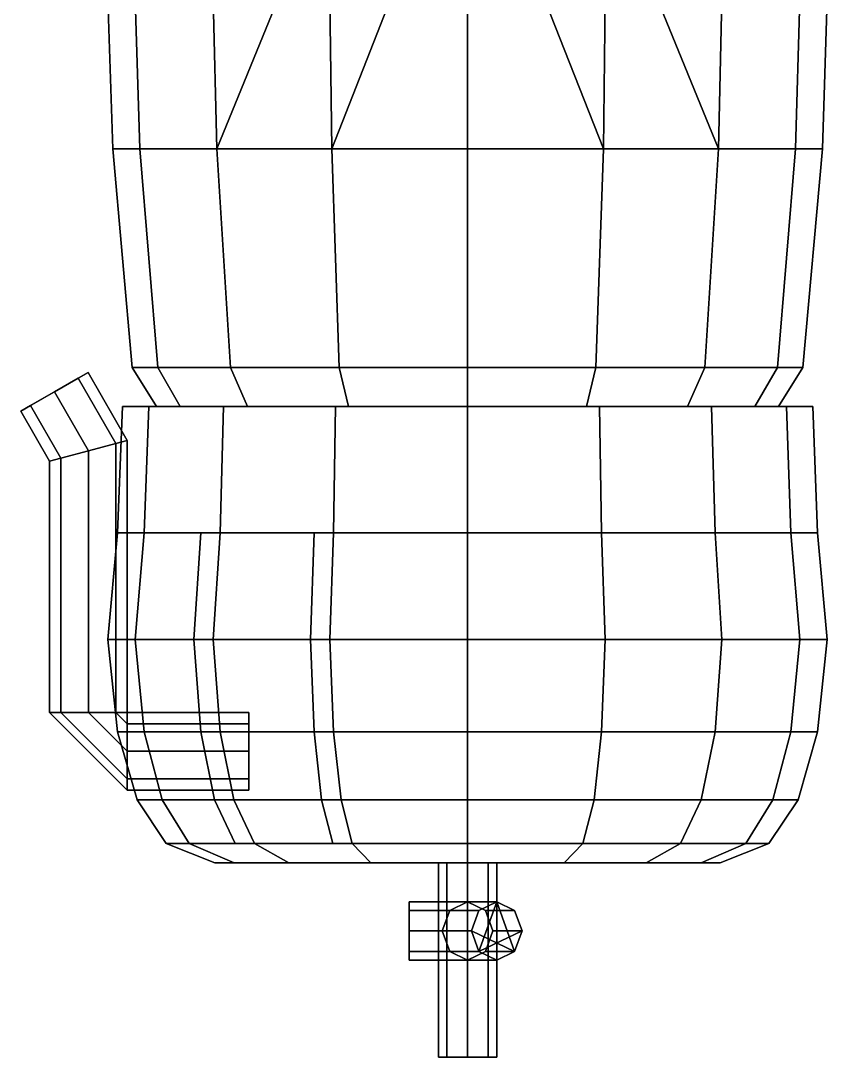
# Model space of a CAD drawing. Header units: millimetres. Extents: x -6.8 to 6.8, y -4.9 to 6.5.
# Drawn here: x -0.919 to 0.74, y -4.94 to -2.806 of the extents above; entities that cross this region are included whole.
import ezdxf

# ---------------------------------------------------------------- set-up
doc = ezdxf.new("R2010")
doc.units = ezdxf.units.MM
doc.layers.add('engine', color=2, linetype='Continuous')
doc.layers.add('prop', color=1, linetype='Continuous')

msp = doc.modelspace()

# ---------------------------------------------------------------- linework, layer by layer
for points in [[(-0.5162, -3.07, 0.5462), (-0.2794, -3.07, 0.7044), (-0.15, -2.74, 0.79), (-0.39, -2.76, 0.5533)], [(-0.2794, -3.07, 0.7044), (0, -3.07, 0.76), (0, -2.76, 0.77), (-0.15, -2.74, 0.79)], [(0, -3.07, 0.76), (0.2794, -3.07, 0.7044), (0.15, -2.74, 0.79), (0, -2.76, 0.77)], [(0.2794, -3.07, 0.7044), (0.5162, -3.07, 0.5462), (0.39, -2.76, 0.5533), (0.15, -2.74, 0.79)], [(-0.6744, -3.07, -0.2494), (-0.73, -3.07, 0.03), (-0.74, -2.76, 0.03), (-0.6837, -2.76, -0.2532)], [(-0.73, -3.07, 0.03), (-0.6744, -3.07, 0.3094), (-0.6837, -2.76, 0.3132), (-0.74, -2.76, 0.03)], [(-0.5162, -3.07, -0.4862), (-0.6744, -3.07, -0.2494), (-0.6837, -2.76, -0.2532), (-0.5233, -2.76, -0.4933)], [(-0.6744, -3.07, 0.3094), (-0.5162, -3.07, 0.5462), (-0.39, -2.76, 0.5533), (-0.6837, -2.76, 0.3132)], [(-0.2794, -3.07, -0.6444), (-0.5162, -3.07, -0.4862), (-0.5233, -2.76, -0.4933), (-0.2832, -2.76, -0.6537)], [(0, -3.07, -0.7), (-0.2794, -3.07, -0.6444), (-0.2832, -2.76, -0.6537), (0, -2.76, -0.71)], [(0.2794, -3.07, -0.6444), (0, -3.07, -0.7), (0, -2.76, -0.71), (0.2832, -2.76, -0.6537)], [(0.5162, -3.07, -0.4862), (0.2794, -3.07, -0.6444), (0.2832, -2.76, -0.6537), (0.5233, -2.76, -0.4933)], [(0.5162, -3.07, 0.5462), (0.6744, -3.07, 0.3094), (0.6837, -2.76, 0.3132), (0.39, -2.76, 0.5533)], [(0.6744, -3.07, -0.2494), (0.5162, -3.07, -0.4862), (0.5233, -2.76, -0.4933), (0.6837, -2.76, -0.2532)], [(0.73, -3.07, 0.03), (0.6744, -3.07, -0.2494), (0.6837, -2.76, -0.2532), (0.74, -2.76, 0.03)], [(0.6744, -3.07, 0.3094), (0.73, -3.07, 0.03), (0.74, -2.76, 0.03), (0.6837, -2.76, 0.3132)], [(-0.6375, -3.52, -0.2341), (-0.69, -3.52, 0.03), (-0.73, -3.07, 0.03), (-0.6744, -3.07, -0.2494)], [(-0.69, -3.52, 0.03), (-0.6375, -3.52, 0.2941), (-0.6744, -3.07, 0.3094), (-0.73, -3.07, 0.03)], [(-0.4879, -3.52, -0.4579), (-0.6375, -3.52, -0.2341), (-0.6744, -3.07, -0.2494), (-0.5162, -3.07, -0.4862)], [(-0.6375, -3.52, 0.2941), (-0.4879, -3.52, 0.5179), (-0.5162, -3.07, 0.5462), (-0.6744, -3.07, 0.3094)], [(-0.2641, -3.52, -0.6075), (-0.4879, -3.52, -0.4579), (-0.5162, -3.07, -0.4862), (-0.2794, -3.07, -0.6444)], [(-0.4879, -3.52, 0.5179), (-0.2641, -3.52, 0.6675), (-0.2794, -3.07, 0.7044), (-0.5162, -3.07, 0.5462)], [(0, -3.52, -0.66), (-0.2641, -3.52, -0.6075), (-0.2794, -3.07, -0.6444), (0, -3.07, -0.7)], [(-0.2641, -3.52, 0.6675), (0, -3.52, 0.72), (0, -3.07, 0.76), (-0.2794, -3.07, 0.7044)], [(0.2641, -3.52, -0.6075), (0, -3.52, -0.66), (0, -3.07, -0.7), (0.2794, -3.07, -0.6444)], [(0, -3.52, 0.72), (0.2641, -3.52, 0.6675), (0.2794, -3.07, 0.7044), (0, -3.07, 0.76)], [(0.4879, -3.52, -0.4579), (0.2641, -3.52, -0.6075), (0.2794, -3.07, -0.6444), (0.5162, -3.07, -0.4862)], [(0.2641, -3.52, 0.6675), (0.4879, -3.52, 0.5179), (0.5162, -3.07, 0.5462), (0.2794, -3.07, 0.7044)], [(0.6375, -3.52, -0.2341), (0.4879, -3.52, -0.4579), (0.5162, -3.07, -0.4862), (0.6744, -3.07, -0.2494)], [(0.4879, -3.52, 0.5179), (0.6375, -3.52, 0.2941), (0.6744, -3.07, 0.3094), (0.5162, -3.07, 0.5462)], [(0.69, -3.52, 0.03), (0.6375, -3.52, -0.2341), (0.6744, -3.07, -0.2494), (0.73, -3.07, 0.03)], [(0.6375, -3.52, 0.2941), (0.69, -3.52, 0.03), (0.73, -3.07, 0.03), (0.6744, -3.07, 0.3094)], [(-0.5913, -3.6, -0.2149), (-0.64, -3.6, 0.03), (-0.69, -3.52, 0.03), (-0.6375, -3.52, -0.2341)], [(-0.64, -3.6, 0.03), (-0.5913, -3.6, 0.2749), (-0.6375, -3.52, 0.2941), (-0.69, -3.52, 0.03)], [(-0.4525, -3.6, -0.4225), (-0.5913, -3.6, -0.2149), (-0.6375, -3.52, -0.2341), (-0.4879, -3.52, -0.4579)], [(-0.5913, -3.6, 0.2749), (-0.4525, -3.6, 0.4825), (-0.4879, -3.52, 0.5179), (-0.6375, -3.52, 0.2941)], [(-0.2449, -3.6, -0.5613), (-0.4525, -3.6, -0.4225), (-0.4879, -3.52, -0.4579), (-0.2641, -3.52, -0.6075)], [(-0.4525, -3.6, 0.4825), (-0.2449, -3.6, 0.6213), (-0.2641, -3.52, 0.6675), (-0.4879, -3.52, 0.5179)], [(0, -3.6, -0.61), (-0.2449, -3.6, -0.5613), (-0.2641, -3.52, -0.6075), (0, -3.52, -0.66)], [(-0.2449, -3.6, 0.6213), (0, -3.6, 0.67), (0, -3.52, 0.72), (-0.2641, -3.52, 0.6675)], [(0.2449, -3.6, -0.5613), (0, -3.6, -0.61), (0, -3.52, -0.66), (0.2641, -3.52, -0.6075)], [(0, -3.6, 0.67), (0.2449, -3.6, 0.6213), (0.2641, -3.52, 0.6675), (0, -3.52, 0.72)], [(0.4525, -3.6, -0.4225), (0.2449, -3.6, -0.5613), (0.2641, -3.52, -0.6075), (0.4879, -3.52, -0.4579)], [(0.2449, -3.6, 0.6213), (0.4525, -3.6, 0.4825), (0.4879, -3.52, 0.5179), (0.2641, -3.52, 0.6675)], [(0.5913, -3.6, -0.2149), (0.4525, -3.6, -0.4225), (0.4879, -3.52, -0.4579), (0.6375, -3.52, -0.2341)], [(0.4525, -3.6, 0.4825), (0.5913, -3.6, 0.2749), (0.6375, -3.52, 0.2941), (0.4879, -3.52, 0.5179)], [(0.64, -3.6, 0.03), (0.5913, -3.6, -0.2149), (0.6375, -3.52, -0.2341), (0.69, -3.52, 0.03)], [(0.5913, -3.6, 0.2749), (0.64, -3.6, 0.03), (0.69, -3.52, 0.03), (0.6375, -3.52, 0.2941)], [(-0.9193, -3.61, -0.2), (-0.801, -3.5417, -0.1434), (-0.7807, -3.53, -0.2), (-0.899, -3.5983, -0.2566)], [(-0.899, -3.5983, -0.1434), (-0.85, -3.57, -0.12), (-0.801, -3.5417, -0.1434), (-0.9193, -3.61, -0.2)], [(-0.899, -3.5983, -0.2566), (-0.7807, -3.53, -0.2), (-0.801, -3.5417, -0.2566), (-0.85, -3.57, -0.28)], [(-0.801, -3.5417, -0.1434), (-0.85, -3.57, -0.12), (-0.78, -3.6912, -0.12), (-0.7234, -3.6761, -0.1434)], [(-0.85, -3.57, -0.28), (-0.801, -3.5417, -0.2566), (-0.7234, -3.6761, -0.2566), (-0.78, -3.6912, -0.28)], [(-0.7807, -3.53, -0.2), (-0.801, -3.5417, -0.1434), (-0.7234, -3.6761, -0.1434), (-0.7, -3.67, -0.2)], [(-0.801, -3.5417, -0.2566), (-0.7807, -3.53, -0.2), (-0.7, -3.67, -0.2), (-0.7234, -3.6761, -0.2566)], [(-0.85, -3.57, -0.12), (-0.899, -3.5983, -0.1434), (-0.8366, -3.7064, -0.1434), (-0.78, -3.6912, -0.12)], [(-0.899, -3.5983, -0.2566), (-0.85, -3.57, -0.28), (-0.78, -3.6912, -0.28), (-0.8366, -3.7064, -0.2566)], [(-0.899, -3.5983, -0.1434), (-0.9193, -3.61, -0.2), (-0.86, -3.7127, -0.2), (-0.8366, -3.7064, -0.1434)], [(-0.9193, -3.61, -0.2), (-0.899, -3.5983, -0.2566), (-0.8366, -3.7064, -0.2566), (-0.86, -3.7127, -0.2)], [(-0.7, -3.67, -0.2), (-0.7234, -3.6761, -0.1434), (-0.7234, -4.23, -0.1434), (-0.7, -4.23, -0.2)], [(-0.7234, -3.6761, -0.2566), (-0.7, -3.67, -0.2), (-0.7, -4.23, -0.2), (-0.7234, -4.23, -0.2566)], [(-0.78, -3.6912, -0.12), (-0.8366, -3.7064, -0.1434), (-0.8366, -4.23, -0.1434), (-0.78, -4.23, -0.12)], [(-0.8366, -3.7064, -0.2566), (-0.78, -3.6912, -0.28), (-0.78, -4.23, -0.28), (-0.8366, -4.23, -0.2566)], [(-0.7234, -3.6761, -0.1434), (-0.78, -3.6912, -0.12), (-0.78, -4.23, -0.12), (-0.7234, -4.23, -0.1434)], [(-0.78, -3.6912, -0.28), (-0.7234, -3.6761, -0.2566), (-0.7234, -4.23, -0.2566), (-0.78, -4.23, -0.28)], [(-0.8366, -3.7064, -0.1434), (-0.86, -3.7127, -0.2), (-0.86, -4.23, -0.2), (-0.8366, -4.23, -0.1434)], [(-0.86, -3.7127, -0.2), (-0.8366, -3.7064, -0.2566), (-0.8366, -4.23, -0.2566), (-0.86, -4.23, -0.2)], [(-0.8366, -4.23, -0.1434), (-0.86, -4.23, -0.2), (-0.7, -4.39, -0.2), (-0.7, -4.3666, -0.1434)], [(-0.86, -4.23, -0.2), (-0.8366, -4.23, -0.2566), (-0.7, -4.3666, -0.2566), (-0.7, -4.39, -0.2)], [(-0.78, -4.23, -0.12), (-0.8366, -4.23, -0.1434), (-0.7, -4.3666, -0.1434), (-0.7, -4.31, -0.12)], [(-0.8366, -4.23, -0.2566), (-0.78, -4.23, -0.28), (-0.7, -4.31, -0.28), (-0.7, -4.3666, -0.2566)], [(-0.7234, -4.23, -0.1434), (-0.78, -4.23, -0.12), (-0.7, -4.31, -0.12), (-0.7, -4.2534, -0.1434)], [(-0.78, -4.23, -0.28), (-0.7234, -4.23, -0.2566), (-0.7, -4.2534, -0.2566), (-0.7, -4.31, -0.28)], [(-0.7, -4.23, -0.2), (-0.7234, -4.23, -0.1434), (-0.7, -4.2534, -0.1434), (-0.7, -4.23, -0.2)], [(-0.7234, -4.23, -0.2566), (-0.7, -4.23, -0.2), (-0.7, -4.23, -0.2), (-0.7, -4.2534, -0.2566)], [(-0.7, -4.23, -0.2), (-0.7, -4.2534, -0.1434), (-0.45, -4.2534, -0.1434), (-0.45, -4.23, -0.2)], [(-0.7, -4.2534, -0.2566), (-0.7, -4.23, -0.2), (-0.45, -4.23, -0.2), (-0.45, -4.2534, -0.2566)], [(-0.7, -4.2534, -0.1434), (-0.7, -4.31, -0.12), (-0.45, -4.31, -0.12), (-0.45, -4.2534, -0.1434)], [(-0.7, -4.31, -0.28), (-0.7, -4.2534, -0.2566), (-0.45, -4.2534, -0.2566), (-0.45, -4.31, -0.28)], [(-0.7, -4.31, -0.12), (-0.7, -4.3666, -0.1434), (-0.45, -4.3666, -0.1434), (-0.45, -4.31, -0.12)], [(-0.7, -4.3666, -0.2566), (-0.7, -4.31, -0.28), (-0.45, -4.31, -0.28), (-0.45, -4.3666, -0.2566)], [(-0.7, -4.3666, -0.1434), (-0.7, -4.39, -0.2), (-0.45, -4.39, -0.2), (-0.45, -4.3666, -0.1434)], [(-0.7, -4.39, -0.2), (-0.7, -4.3666, -0.2566), (-0.45, -4.3666, -0.2566), (-0.45, -4.39, -0.2)]]:
    msp.add_3dface(points)
at = {"layer": 'engine'}
for points in [[(-0.656, -3.6, 0.2917), (-0.71, -3.6, 0.02), (-0.72, -3.86, 0.02), (-0.6652, -3.86, 0.2955)], [(-0.71, -3.6, 0.02), (-0.656, -3.6, -0.2517), (-0.6652, -3.86, -0.2555), (-0.72, -3.86, 0.02)], [(-0.5913, -3.6, 0.2749), (-0.64, -3.6, 0.03), (-0.71, -3.6, 0.02), (-0.656, -3.6, 0.2917)], [(-0.64, -3.6, 0.03), (-0.5913, -3.6, -0.2149), (-0.656, -3.6, -0.2517), (-0.71, -3.6, 0.02)], [(-0.502, -3.6, 0.522), (-0.656, -3.6, 0.2917), (-0.6652, -3.86, 0.2955), (-0.5091, -3.86, 0.5291)], [(-0.656, -3.6, -0.2517), (-0.502, -3.6, -0.482), (-0.5091, -3.86, -0.4891), (-0.6652, -3.86, -0.2555)], [(-0.4525, -3.6, 0.4825), (-0.5913, -3.6, 0.2749), (-0.656, -3.6, 0.2917), (-0.502, -3.6, 0.522)], [(-0.5913, -3.6, -0.2149), (-0.4525, -3.6, -0.4225), (-0.502, -3.6, -0.482), (-0.656, -3.6, -0.2517)], [(-0.2717, -3.6, 0.676), (-0.502, -3.6, 0.522), (-0.5091, -3.86, 0.5291), (-0.2755, -3.86, 0.6852)], [(-0.502, -3.6, -0.482), (-0.2717, -3.6, -0.636), (-0.2755, -3.86, -0.6452), (-0.5091, -3.86, -0.4891)], [(-0.2449, -3.6, 0.6213), (-0.4525, -3.6, 0.4825), (-0.502, -3.6, 0.522), (-0.2717, -3.6, 0.676)], [(-0.4525, -3.6, -0.4225), (-0.2449, -3.6, -0.5613), (-0.2717, -3.6, -0.636), (-0.502, -3.6, -0.482)], [(0, -3.6, 0.73), (-0.2717, -3.6, 0.676), (-0.2755, -3.86, 0.6852), (0, -3.86, 0.74)], [(-0.2717, -3.6, -0.636), (0, -3.6, -0.69), (0, -3.86, -0.7), (-0.2755, -3.86, -0.6452)], [(0, -3.6, 0.67), (-0.2449, -3.6, 0.6213), (-0.2717, -3.6, 0.676), (0, -3.6, 0.73)], [(-0.2449, -3.6, -0.5613), (0, -3.6, -0.61), (0, -3.6, -0.69), (-0.2717, -3.6, -0.636)], [(0.2717, -3.6, 0.676), (0, -3.6, 0.73), (0, -3.86, 0.74), (0.2755, -3.86, 0.6852)], [(0, -3.6, -0.69), (0.2717, -3.6, -0.636), (0.2755, -3.86, -0.6452), (0, -3.86, -0.7)], [(0, -3.6, -0.61), (0.2449, -3.6, -0.5613), (0.2717, -3.6, -0.636), (0, -3.6, -0.69)], [(0.2449, -3.6, 0.6213), (0, -3.6, 0.67), (0, -3.6, 0.73), (0.2717, -3.6, 0.676)], [(0.2449, -3.6, -0.5613), (0.4525, -3.6, -0.4225), (0.502, -3.6, -0.482), (0.2717, -3.6, -0.636)], [(0.4525, -3.6, 0.4825), (0.2449, -3.6, 0.6213), (0.2717, -3.6, 0.676), (0.502, -3.6, 0.522)], [(0.502, -3.6, 0.522), (0.2717, -3.6, 0.676), (0.2755, -3.86, 0.6852), (0.5091, -3.86, 0.5291)], [(0.2717, -3.6, -0.636), (0.502, -3.6, -0.482), (0.5091, -3.86, -0.4891), (0.2755, -3.86, -0.6452)], [(0.4525, -3.6, -0.4225), (0.5913, -3.6, -0.2149), (0.656, -3.6, -0.2517), (0.502, -3.6, -0.482)], [(0.5913, -3.6, 0.2749), (0.4525, -3.6, 0.4825), (0.502, -3.6, 0.522), (0.656, -3.6, 0.2917)], [(0.656, -3.6, 0.2917), (0.502, -3.6, 0.522), (0.5091, -3.86, 0.5291), (0.6652, -3.86, 0.2955)], [(0.502, -3.6, -0.482), (0.656, -3.6, -0.2517), (0.6652, -3.86, -0.2555), (0.5091, -3.86, -0.4891)], [(0.5913, -3.6, -0.2149), (0.64, -3.6, 0.03), (0.71, -3.6, 0.02), (0.656, -3.6, -0.2517)], [(0.64, -3.6, 0.03), (0.5913, -3.6, 0.2749), (0.656, -3.6, 0.2917), (0.71, -3.6, 0.02)], [(0.71, -3.6, 0.02), (0.656, -3.6, 0.2917), (0.6652, -3.86, 0.2955), (0.72, -3.86, 0.02)], [(0.656, -3.6, -0.2517), (0.71, -3.6, 0.02), (0.72, -3.86, 0.02), (0.6652, -3.86, -0.2555)], [(-0.6652, -3.86, 0.2955), (-0.72, -3.86, 0.02), (-0.74, -4.08, 0.02), (-0.6837, -4.08, 0.3032)], [(-0.72, -3.86, 0.02), (-0.6652, -3.86, -0.2555), (-0.6837, -4.08, -0.2632), (-0.74, -4.08, 0.02)], [(-0.5091, -3.86, 0.5291), (-0.6652, -3.86, 0.2955), (-0.6837, -4.08, 0.3032), (-0.5233, -4.08, 0.5433)], [(-0.6652, -3.86, -0.2555), (-0.5091, -3.86, -0.4891), (-0.5233, -4.08, -0.5033), (-0.6837, -4.08, -0.2632)], [(-0.3155, -3.86, 0.7452), (-0.5491, -3.86, 0.5891), (-0.5633, -4.08, 0.6033), (-0.3232, -4.08, 0.7637)], [(-0.5491, -3.86, 0.5891), (-0.5091, -3.86, 0.5291), (-0.5233, -4.08, 0.5433), (-0.5633, -4.08, 0.6033)], [(-0.2755, -3.86, 0.6852), (-0.5091, -3.86, 0.5291), (-0.5491, -3.86, 0.5891), (-0.3155, -3.86, 0.7452)], [(-0.5091, -3.86, -0.4891), (-0.2755, -3.86, -0.6452), (-0.2832, -4.08, -0.6637), (-0.5233, -4.08, -0.5033)], [(-0.2755, -3.86, 0.6852), (-0.3155, -3.86, 0.7452), (-0.3232, -4.08, 0.7637), (-0.2832, -4.08, 0.7037)], [(0, -3.86, 0.74), (-0.2755, -3.86, 0.6852), (-0.2832, -4.08, 0.7037), (0, -4.08, 0.76)], [(-0.2755, -3.86, -0.6452), (0, -3.86, -0.7), (0, -4.08, -0.72), (-0.2832, -4.08, -0.6637)], [(0.2755, -3.86, 0.6852), (0, -3.86, 0.74), (0, -4.08, 0.76), (0.2832, -4.08, 0.7037)], [(0, -3.86, -0.7), (0.2755, -3.86, -0.6452), (0.2832, -4.08, -0.6637), (0, -4.08, -0.72)], [(0.5091, -3.86, 0.5291), (0.2755, -3.86, 0.6852), (0.2832, -4.08, 0.7037), (0.5233, -4.08, 0.5433)], [(0.2755, -3.86, -0.6452), (0.5091, -3.86, -0.4891), (0.5233, -4.08, -0.5033), (0.2832, -4.08, -0.6637)], [(0.6652, -3.86, 0.2955), (0.5091, -3.86, 0.5291), (0.5233, -4.08, 0.5433), (0.6837, -4.08, 0.3032)], [(0.5091, -3.86, -0.4891), (0.6652, -3.86, -0.2555), (0.6837, -4.08, -0.2632), (0.5233, -4.08, -0.5033)], [(0.72, -3.86, 0.02), (0.6652, -3.86, 0.2955), (0.6837, -4.08, 0.3032), (0.74, -4.08, 0.02)], [(0.6652, -3.86, -0.2555), (0.72, -3.86, 0.02), (0.74, -4.08, 0.02), (0.6837, -4.08, -0.2632)], [(-0.6652, -4.27, -0.2555), (-0.72, -4.27, 0.02), (-0.74, -4.08, 0.02), (-0.6837, -4.08, -0.2632)], [(-0.72, -4.27, 0.02), (-0.6652, -4.27, 0.2955), (-0.6837, -4.08, 0.3032), (-0.74, -4.08, 0.02)], [(-0.5091, -4.27, -0.4891), (-0.6652, -4.27, -0.2555), (-0.6837, -4.08, -0.2632), (-0.5233, -4.08, -0.5033)], [(-0.6652, -4.27, 0.2955), (-0.5091, -4.27, 0.5291), (-0.5233, -4.08, 0.5433), (-0.6837, -4.08, 0.3032)], [(-0.5491, -4.27, 0.5891), (-0.3155, -4.27, 0.7452), (-0.3232, -4.08, 0.7637), (-0.5633, -4.08, 0.6033)], [(-0.5091, -4.27, 0.5291), (-0.5491, -4.27, 0.5891), (-0.5633, -4.08, 0.6033), (-0.5233, -4.08, 0.5433)], [(-0.2755, -4.27, -0.6452), (-0.5091, -4.27, -0.4891), (-0.5233, -4.08, -0.5033), (-0.2832, -4.08, -0.6637)], [(-0.3155, -4.27, 0.7452), (-0.2755, -4.27, 0.6852), (-0.2832, -4.08, 0.7037), (-0.3232, -4.08, 0.7637)], [(0, -4.27, -0.7), (-0.2755, -4.27, -0.6452), (-0.2832, -4.08, -0.6637), (0, -4.08, -0.72)], [(-0.2755, -4.27, 0.6852), (0, -4.27, 0.74), (0, -4.08, 0.76), (-0.2832, -4.08, 0.7037)], [(0.2755, -4.27, -0.6452), (0, -4.27, -0.7), (0, -4.08, -0.72), (0.2832, -4.08, -0.6637)], [(0, -4.27, 0.74), (0.2755, -4.27, 0.6852), (0.2832, -4.08, 0.7037), (0, -4.08, 0.76)], [(0.5091, -4.27, -0.4891), (0.2755, -4.27, -0.6452), (0.2832, -4.08, -0.6637), (0.5233, -4.08, -0.5033)], [(0.2755, -4.27, 0.6852), (0.5091, -4.27, 0.5291), (0.5233, -4.08, 0.5433), (0.2832, -4.08, 0.7037)], [(0.6652, -4.27, -0.2555), (0.5091, -4.27, -0.4891), (0.5233, -4.08, -0.5033), (0.6837, -4.08, -0.2632)], [(0.5091, -4.27, 0.5291), (0.6652, -4.27, 0.2955), (0.6837, -4.08, 0.3032), (0.5233, -4.08, 0.5433)], [(0.72, -4.27, 0.02), (0.6652, -4.27, -0.2555), (0.6837, -4.08, -0.2632), (0.74, -4.08, 0.02)], [(0.6652, -4.27, 0.2955), (0.72, -4.27, 0.02), (0.74, -4.08, 0.02), (0.6837, -4.08, 0.3032)], [(-0.6652, -4.27, 0.2955), (-0.72, -4.27, 0.02), (-0.68, -4.41, 0.02), (-0.6282, -4.41, 0.2802)], [(-0.72, -4.27, 0.02), (-0.6652, -4.27, -0.2555), (-0.6282, -4.41, -0.2402), (-0.68, -4.41, 0.02)], [(-0.5091, -4.27, 0.5291), (-0.6652, -4.27, 0.2955), (-0.6282, -4.41, 0.2802), (-0.4808, -4.41, 0.5008)], [(-0.6652, -4.27, -0.2555), (-0.5091, -4.27, -0.4891), (-0.4808, -4.41, -0.4608), (-0.6282, -4.41, -0.2402)], [(-0.3155, -4.27, 0.7452), (-0.5491, -4.27, 0.5891), (-0.5208, -4.41, 0.5608), (-0.3002, -4.41, 0.7082)], [(-0.5491, -4.27, 0.5891), (-0.5091, -4.27, 0.5291), (-0.4808, -4.41, 0.5008), (-0.5208, -4.41, 0.5608)], [(-0.5091, -4.27, -0.4891), (-0.2755, -4.27, -0.6452), (-0.2602, -4.41, -0.6082), (-0.4808, -4.41, -0.4608)], [(-0.2755, -4.27, 0.6852), (-0.3155, -4.27, 0.7452), (-0.3002, -4.41, 0.7082), (-0.2602, -4.41, 0.6482)], [(0, -4.27, 0.74), (-0.2755, -4.27, 0.6852), (-0.2602, -4.41, 0.6482), (0, -4.41, 0.7)], [(-0.2755, -4.27, -0.6452), (0, -4.27, -0.7), (0, -4.41, -0.66), (-0.2602, -4.41, -0.6082)], [(0.2755, -4.27, 0.6852), (0, -4.27, 0.74), (0, -4.41, 0.7), (0.2602, -4.41, 0.6482)], [(0, -4.27, -0.7), (0.2755, -4.27, -0.6452), (0.2602, -4.41, -0.6082), (0, -4.41, -0.66)], [(0.5091, -4.27, 0.5291), (0.2755, -4.27, 0.6852), (0.2602, -4.41, 0.6482), (0.4808, -4.41, 0.5008)], [(0.2755, -4.27, -0.6452), (0.5091, -4.27, -0.4891), (0.4808, -4.41, -0.4608), (0.2602, -4.41, -0.6082)], [(0.6652, -4.27, 0.2955), (0.5091, -4.27, 0.5291), (0.4808, -4.41, 0.5008), (0.6282, -4.41, 0.2802)], [(0.5091, -4.27, -0.4891), (0.6652, -4.27, -0.2555), (0.6282, -4.41, -0.2402), (0.4808, -4.41, -0.4608)], [(0.72, -4.27, 0.02), (0.6652, -4.27, 0.2955), (0.6282, -4.41, 0.2802), (0.68, -4.41, 0.02)], [(0.6652, -4.27, -0.2555), (0.72, -4.27, 0.02), (0.68, -4.41, 0.02), (0.6282, -4.41, -0.2402)], [(-0.6282, -4.41, 0.2802), (-0.68, -4.41, 0.02), (-0.62, -4.5, 0.02), (-0.5728, -4.5, 0.2573)], [(-0.68, -4.41, 0.02), (-0.6282, -4.41, -0.2402), (-0.5728, -4.5, -0.2173), (-0.62, -4.5, 0.02)], [(-0.4808, -4.41, 0.5008), (-0.6282, -4.41, 0.2802), (-0.5728, -4.5, 0.2573), (-0.4384, -4.5, 0.4584)], [(-0.6282, -4.41, -0.2402), (-0.4808, -4.41, -0.4608), (-0.4384, -4.5, -0.4184), (-0.5728, -4.5, -0.2173)], [(-0.3002, -4.41, 0.7082), (-0.5208, -4.41, 0.5608), (-0.4784, -4.5, 0.5184), (-0.2773, -4.5, 0.6528)], [(-0.5208, -4.41, 0.5608), (-0.4808, -4.41, 0.5008), (-0.4384, -4.5, 0.4584), (-0.4784, -4.5, 0.5184)], [(-0.4808, -4.41, -0.4608), (-0.2602, -4.41, -0.6082), (-0.2373, -4.5, -0.5528), (-0.4384, -4.5, -0.4184)], [(-0.2602, -4.41, 0.6482), (-0.3002, -4.41, 0.7082), (-0.2773, -4.5, 0.6528), (-0.2373, -4.5, 0.5928)], [(0, -4.41, 0.7), (-0.2602, -4.41, 0.6482), (-0.2373, -4.5, 0.5928), (0, -4.5, 0.64)], [(-0.2602, -4.41, -0.6082), (0, -4.41, -0.66), (0, -4.5, -0.6), (-0.2373, -4.5, -0.5528)], [(0.2602, -4.41, 0.6482), (0, -4.41, 0.7), (0, -4.5, 0.64), (0.2373, -4.5, 0.5928)], [(0, -4.41, -0.66), (0.2602, -4.41, -0.6082), (0.2373, -4.5, -0.5528), (0, -4.5, -0.6)], [(0.4808, -4.41, 0.5008), (0.2602, -4.41, 0.6482), (0.2373, -4.5, 0.5928), (0.4384, -4.5, 0.4584)], [(0.2602, -4.41, -0.6082), (0.4808, -4.41, -0.4608), (0.4384, -4.5, -0.4184), (0.2373, -4.5, -0.5528)], [(0.6282, -4.41, 0.2802), (0.4808, -4.41, 0.5008), (0.4384, -4.5, 0.4584), (0.5728, -4.5, 0.2573)], [(0.4808, -4.41, -0.4608), (0.6282, -4.41, -0.2402), (0.5728, -4.5, -0.2173), (0.4384, -4.5, -0.4184)], [(0.68, -4.41, 0.02), (0.6282, -4.41, 0.2802), (0.5728, -4.5, 0.2573), (0.62, -4.5, 0.02)], [(0.6282, -4.41, -0.2402), (0.68, -4.41, 0.02), (0.62, -4.5, 0.02), (0.5728, -4.5, -0.2173)], [(-0.5728, -4.5, 0.2573), (-0.62, -4.5, 0.02), (-0.52, -4.54, 0.02), (-0.4804, -4.54, 0.219)], [(-0.62, -4.5, 0.02), (-0.5728, -4.5, -0.2173), (-0.4804, -4.54, -0.179), (-0.52, -4.54, 0.02)], [(-0.4384, -4.5, 0.4584), (-0.5728, -4.5, 0.2573), (-0.4804, -4.54, 0.219), (-0.3677, -4.54, 0.3877)], [(-0.5728, -4.5, -0.2173), (-0.4384, -4.5, -0.4184), (-0.3677, -4.54, -0.3477), (-0.4804, -4.54, -0.179)], [(-0.2773, -4.5, 0.6528), (-0.4784, -4.5, 0.5184), (-0.4384, -4.5, 0.4584), (-0.2373, -4.5, 0.5928)], [(-0.2373, -4.5, 0.5928), (-0.4384, -4.5, 0.4584), (-0.3677, -4.54, 0.3877), (-0.199, -4.54, 0.5004)], [(-0.4384, -4.5, -0.4184), (-0.2373, -4.5, -0.5528), (-0.199, -4.54, -0.4604), (-0.3677, -4.54, -0.3477)], [(0, -4.5, 0.64), (-0.2373, -4.5, 0.5928), (-0.199, -4.54, 0.5004), (0, -4.54, 0.54)], [(-0.2373, -4.5, -0.5528), (0, -4.5, -0.6), (0, -4.54, -0.5), (-0.199, -4.54, -0.4604)], [(0.2373, -4.5, 0.5928), (0, -4.5, 0.64), (0, -4.54, 0.54), (0.199, -4.54, 0.5004)], [(0, -4.5, -0.6), (0.2373, -4.5, -0.5528), (0.199, -4.54, -0.4604), (0, -4.54, -0.5)], [(0.4384, -4.5, 0.4584), (0.2373, -4.5, 0.5928), (0.199, -4.54, 0.5004), (0.3677, -4.54, 0.3877)], [(0.2373, -4.5, -0.5528), (0.4384, -4.5, -0.4184), (0.3677, -4.54, -0.3477), (0.199, -4.54, -0.4604)], [(0.5728, -4.5, 0.2573), (0.4384, -4.5, 0.4584), (0.3677, -4.54, 0.3877), (0.4804, -4.54, 0.219)], [(0.4384, -4.5, -0.4184), (0.5728, -4.5, -0.2173), (0.4804, -4.54, -0.179), (0.3677, -4.54, -0.3477)], [(0.62, -4.5, 0.02), (0.5728, -4.5, 0.2573), (0.4804, -4.54, 0.219), (0.52, -4.54, 0.02)], [(0.5728, -4.5, -0.2173), (0.62, -4.5, 0.02), (0.52, -4.54, 0.02), (0.4804, -4.54, -0.179)], [(0.3677, -4.54, 0.3877), (-0.4804, -4.54, 0.219), (-0.52, -4.54, 0.02), (0.4804, -4.54, 0.219)], [(0.4804, -4.54, 0.219), (-0.52, -4.54, 0.02), (-0.4804, -4.54, -0.179), (0.52, -4.54, 0.02)], [(0.199, -4.54, 0.5004), (-0.3677, -4.54, 0.3877), (-0.4804, -4.54, 0.219), (0.3677, -4.54, 0.3877)], [(0.52, -4.54, 0.02), (-0.4804, -4.54, -0.179), (-0.3677, -4.54, -0.3477), (0.4804, -4.54, -0.179)], [(0, -4.54, 0.54), (-0.199, -4.54, 0.5004), (-0.3677, -4.54, 0.3877), (0.199, -4.54, 0.5004)], [(0.4804, -4.54, -0.179), (-0.3677, -4.54, -0.3477), (-0.199, -4.54, -0.4604), (0.3677, -4.54, -0.3477)], [(0.3677, -4.54, -0.3477), (-0.199, -4.54, -0.4604), (0, -4.54, -0.5), (0.199, -4.54, -0.4604)]]:
    msp.add_3dface(points, dxfattribs=at)
at = {"layer": 'prop'}
for points in [[(-0.0424, -4.54, 0.0624), (-0.06, -4.54, 0.02), (-0.06, -4.94, 0.02), (-0.0424, -4.94, 0.0624)], [(-0.06, -4.54, 0.02), (-0.0424, -4.54, -0.0224), (-0.0424, -4.94, -0.0224), (-0.06, -4.94, 0.02)], [(0, -4.54, 0.08), (-0.0424, -4.54, 0.0624), (-0.0424, -4.94, 0.0624), (0, -4.94, 0.08)], [(-0.0424, -4.54, -0.0224), (0, -4.54, -0.04), (0, -4.94, -0.04), (-0.0424, -4.94, -0.0224)], [(0.0424, -4.54, 0.0624), (0, -4.54, 0.08), (0, -4.94, 0.08), (0.0424, -4.94, 0.0624)], [(0, -4.54, -0.04), (0.0424, -4.54, -0.0224), (0.0424, -4.94, -0.0224), (0, -4.94, -0.04)], [(0.06, -4.54, 0.02), (0.0424, -4.54, 0.0624), (0.0424, -4.94, 0.0624), (0.06, -4.94, 0.02)], [(0.0424, -4.54, -0.0224), (0.06, -4.54, 0.02), (0.06, -4.94, 0.02), (0.0424, -4.94, -0.0224)], [(0, -4.6376, 0.0624), (0, -4.62, 0.02), (-0.12, -4.62, 0.02), (-0.12, -4.6376, 0.0624)], [(0, -4.62, 0.02), (0, -4.6376, -0.0224), (-0.12, -4.6376, -0.0224), (-0.12, -4.62, 0.02)], [(-0.12, -4.6376, -0.0224), (-0.12, -4.68, -0.04), (-0.12, -4.7224, -0.0224), (-0.12, -4.62, 0.02)], [(-0.12, -4.6376, 0.0624), (-0.12, -4.62, 0.02), (-0.12, -4.7224, -0.0224), (-0.12, -4.68, 0.08)], [(-0.0367, -4.6376, -0.0012), (0, -4.62, 0.02), (0.06, -4.62, -0.0839), (0.0233, -4.6376, -0.1051)], [(0, -4.62, 0.02), (-0.0367, -4.6376, 0.0412), (0.0233, -4.6376, 0.1451), (0.06, -4.62, 0.1239)], [(0, -4.62, 0.02), (0.0367, -4.6376, 0.0412), (0.0967, -4.6376, -0.0627), (0.06, -4.62, -0.0839)], [(0.0367, -4.6376, -0.0012), (0, -4.62, 0.02), (0.06, -4.62, 0.1239), (0.0967, -4.6376, 0.1027)], [(0.0233, -4.6376, -0.1051), (0.06, -4.62, -0.0839), (0.0967, -4.7224, -0.0627), (0.008, -4.68, -0.1139)], [(0.0233, -4.6376, 0.1451), (0.008, -4.68, 0.1539), (0.0233, -4.7224, 0.1451), (0.06, -4.62, 0.1239)], [(0.0967, -4.6376, 0.1027), (0.06, -4.62, 0.1239), (0.0233, -4.7224, 0.1451), (0.112, -4.68, 0.0939)], [(0.0967, -4.6376, -0.0627), (0.112, -4.68, -0.0539), (0.0967, -4.7224, -0.0627), (0.06, -4.62, -0.0839)], [(0, -4.68, 0.08), (0, -4.6376, 0.0624), (-0.12, -4.6376, 0.0624), (-0.12, -4.68, 0.08)], [(0, -4.6376, -0.0224), (0, -4.68, -0.04), (-0.12, -4.68, -0.04), (-0.12, -4.6376, -0.0224)], [(-0.052, -4.68, -0.01), (-0.0367, -4.6376, -0.0012), (0.0233, -4.6376, -0.1051), (0.008, -4.68, -0.1139)], [(-0.0367, -4.6376, 0.0412), (-0.052, -4.68, 0.05), (0.008, -4.68, 0.1539), (0.0233, -4.6376, 0.1451)], [(0.0367, -4.6376, 0.0412), (0.052, -4.68, 0.05), (0.112, -4.68, -0.0539), (0.0967, -4.6376, -0.0627)], [(0.052, -4.68, -0.01), (0.0367, -4.6376, -0.0012), (0.0967, -4.6376, 0.1027), (0.112, -4.68, 0.0939)], [(0, -4.7224, 0.0624), (0, -4.68, 0.08), (-0.12, -4.68, 0.08), (-0.12, -4.7224, 0.0624)], [(0, -4.68, -0.04), (0, -4.7224, -0.0224), (-0.12, -4.7224, -0.0224), (-0.12, -4.68, -0.04)], [(-0.12, -4.7224, 0.0624), (-0.12, -4.68, 0.08), (-0.12, -4.7224, -0.0224), (-0.12, -4.74, 0.02)], [(-0.0367, -4.7224, -0.0012), (-0.052, -4.68, -0.01), (0.008, -4.68, -0.1139), (0.0233, -4.7224, -0.1051)], [(-0.052, -4.68, 0.05), (-0.0367, -4.7224, 0.0412), (0.0233, -4.7224, 0.1451), (0.008, -4.68, 0.1539)], [(0.0233, -4.7224, -0.1051), (0.008, -4.68, -0.1139), (0.0967, -4.7224, -0.0627), (0.06, -4.74, -0.0839)], [(0.0967, -4.7224, 0.1027), (0.112, -4.68, 0.0939), (0.0233, -4.7224, 0.1451), (0.06, -4.74, 0.1239)], [(0.052, -4.68, 0.05), (0.0367, -4.7224, 0.0412), (0.0967, -4.7224, -0.0627), (0.112, -4.68, -0.0539)], [(0.0367, -4.7224, -0.0012), (0.052, -4.68, -0.01), (0.112, -4.68, 0.0939), (0.0967, -4.7224, 0.1027)], [(0, -4.74, 0.02), (0, -4.7224, 0.0624), (-0.12, -4.7224, 0.0624), (-0.12, -4.74, 0.02)], [(0, -4.7224, -0.0224), (0, -4.74, 0.02), (-0.12, -4.74, 0.02), (-0.12, -4.7224, -0.0224)], [(0, -4.74, 0.02), (-0.0367, -4.7224, -0.0012), (0.0233, -4.7224, -0.1051), (0.06, -4.74, -0.0839)], [(-0.0367, -4.7224, 0.0412), (0, -4.74, 0.02), (0.06, -4.74, 0.1239), (0.0233, -4.7224, 0.1451)], [(0.0367, -4.7224, 0.0412), (0, -4.74, 0.02), (0.06, -4.74, -0.0839), (0.0967, -4.7224, -0.0627)], [(0, -4.74, 0.02), (0.0367, -4.7224, -0.0012), (0.0967, -4.7224, 0.1027), (0.06, -4.74, 0.1239)], [(0, -4.94, 0.08), (-0.0424, -4.94, 0.0624), (-0.06, -4.94, 0.02), (0.0424, -4.94, 0.0624)], [(0.0424, -4.94, 0.0624), (-0.06, -4.94, 0.02), (-0.0424, -4.94, -0.0224), (0.06, -4.94, 0.02)], [(0.06, -4.94, 0.02), (-0.0424, -4.94, -0.0224), (0, -4.94, -0.04), (0.0424, -4.94, -0.0224)]]:
    msp.add_3dface(points, dxfattribs=at)

doc.saveas('drawing.dxf')
